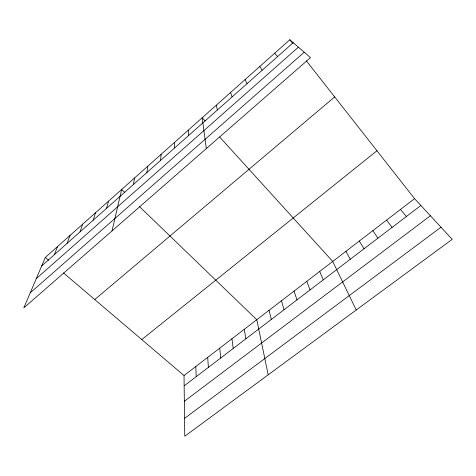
<?xml version="1.0" encoding="UTF-8"?>
<svg xmlns="http://www.w3.org/2000/svg" width="476" height="476" viewBox="0 0 476 476"><rect width="100%" height="100%" fill="white"/><g stroke="black" fill="none" stroke-linecap="round" stroke-linejoin="round"><path stroke-width="0.71" d="M174.484 148.06L174.609 142.324M160.59 160.388L161.102 154.349M146.894 172.544L147.78 166.207M133.393 184.527L134.643 177.905M112.027 230.896L121.683 189.442L124.795 192.447M106.547 208.351L108.51 201.169M93.213 220.186L95.521 212.736M80.063 231.854L82.711 224.142M67.098 243.361L70.073 235.394M54.312 254.708L57.602 246.497M45.303 257.451L23.8 307.912L310.489 57.644L289.807 39.758L45.303 257.451L48.623 260.277M41.698 265.9L293.21 42.703M36.265 278.65L298.387 47.178M30.202 292.883L304.235 52.235M94.748 299.547L334.693 96.931M141.777 339.572L376.95 150.749M184.028 375.546L414.554 198.647L452.2 239.345L184.753 436.242L184.028 375.546L63.469 272.915M184.153 385.857L420.867 205.465M184.337 401.304L430.381 215.753M184.539 418.392L440.996 227.23M139.444 206.572L256.778 319.723L268.19 374.808M205.091 120.963L202.187 117.768L206.316 148.583M219.698 137.04L332.724 261.443L356.244 309.989M274.67 53.235L277.585 56.567M400.483 209.446L406.373 216.509M289.807 39.758L292.93 43.744M306.407 60.904L414.554 198.647M386.583 220.114L392.069 227.409M372.863 230.64L377.956 238.167M259.753 66.521L262.193 70.222M359.315 241.035L364.021 248.787M345.939 251.304L350.265 259.265M245.051 79.605L247.032 83.675M319.676 271.457L323.275 279.834M306.788 281.346L310.037 289.926M230.557 92.511L232.098 96.931M294.055 291.116L296.964 299.886M281.477 300.767L284.053 309.727M269.053 310.298L271.302 319.444M216.271 105.232L217.377 109.998M244.277 329.309L245.89 338.811M231.937 338.781L233.234 348.456M219.739 348.14L220.733 357.976M207.697 357.387L208.393 367.389M188.3 130.132L188.573 135.559M195.791 366.52L196.195 376.677"/></g></svg>
